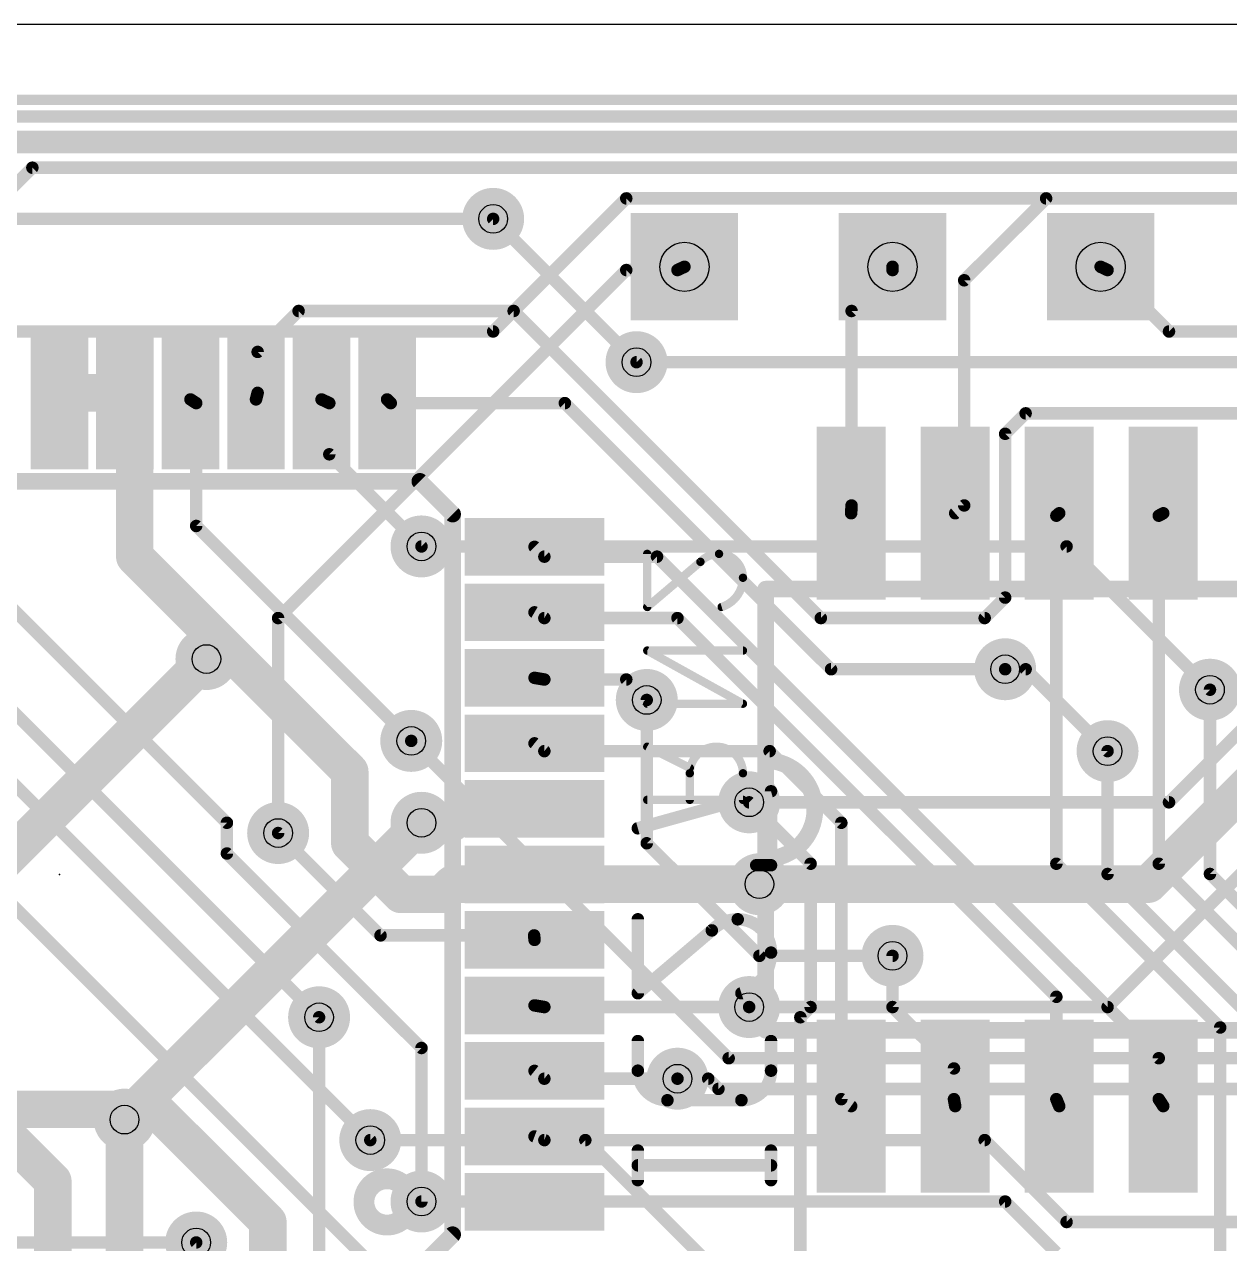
# Model space of a CAD drawing. Extents: x 0 to 200, y 0 to 49.
# Drawn here: x 100.4 to 115.11, y 33.11 to 48 of the extents above; entities that cross this region are included whole.
import ezdxf

# ---------------------------------------------------------------- set-up
doc = ezdxf.new("R2010")
doc.units = 0
for name, color, linetype in [('1', 12, 'CONTINUOUS'), ('16', 132, 'CONTINUOUS'), ('17', 110, 'CONTINUOUS'), ('18', 110, 'CONTINUOUS'), ('20', 31, 'CONTINUOUS'), ('21', 253, 'CONTINUOUS'), ('22', 253, 'CONTINUOUS'), ('24', 53, 'CONTINUOUS'), ('26', 253, 'CONTINUOUS'), ('29', 253, 'CONTINUOUS'), ('30', 253, 'CONTINUOUS'), ('32', 253, 'CONTINUOUS'), ('44', 253, 'CONTINUOUS'), ('52', 253, 'CONTINUOUS')]:
    doc.layers.add(name, color=color, linetype=linetype)

# ---------------------------------------------------------------- blocks, each defined once
blk = doc.blocks.new('RECT')
blk.add_solid([(-0.5, -0.5), (0.5, -0.5), (-0.5, 0.5), (0.5, 0.5)])
blk = doc.blocks.new('SQUAREP')
blk.add_solid([(-0.5, -0.5), (0.5, -0.5), (-0.5, 0.5), (0.5, 0.5)])
blk = doc.blocks.new('ROUNDV')
at = {"const_width": 0.5}
blk.add_lwpolyline([(0, -0.25, 1), (0, 0.25, 1), (0, -0.25)], format="xyb", dxfattribs=at)

msp = doc.modelspace()

# ---------------------------------------------------------------- linework, layer by layer
at = {"layer": '1'}
for points, const_width in [([(88.125, 46.875), (149.625, 46.875)], 0.1524), ([(88.625, 46.5), (121.75, 46.5)], 0.1524), ([(107.75, 45.875), (106.125, 44.25)], 0.1524), ([(121.875, 45.875), (107.75, 45.875)], 0.1524), ([(100, 45.625), (106.125, 45.625)], 0.1524), ([(108.375, 45), (108.46, 45.04)], 0.1524), ([(107.75, 45), (103.5, 40.75)], 0.1524), ([(108.375, 45), (107.75, 45)], 0.1524), ([(106.125, 44.25), (99.75, 44.25)], 0.1524), ([(107.875, 43.875), (115.5, 43.875)], 0.1524), ([(113.125, 41.625), (105.25, 41.625)], 0.1524), ([(114.875, 39.875), (113.125, 41.625)], 0.1524), ([(103.5, 40.75), (103.5, 38.125)], 0.1524), ([(98.625, 36.25), (102.625, 40.25)], 0.4572), ([(112.625, 40.125), (112.375, 40.125)], 0.1524), ([(113.625, 39.125), (112.625, 40.125)], 0.1524), ([(117.5, 39.875), (113.625, 36)], 0.1524), ([(108, 38), (108, 39.75)], 0.1524), ([(114.375, 38.5), (115.625, 39.75)], 0.1524), ([(114.125, 37.5), (116.125, 39.5)], 0.4572), ([(109, 35.375), (105.125, 39.25)], 0.1524), ([(109.25, 38.5), (114.375, 38.5)], 0.1524), ([(105.25, 38.25), (101.625, 34.625)], 0.4572), ([(109.375, 36.625), (108, 38)], 0.1524), ([(109.375, 37.5), (114.125, 37.5)], 0.4572), ([(111, 36.625), (109.375, 36.625)], 0.1524), ([(113.625, 36), (109.25, 36)], 0.1524), ([(104, 35.875), (104, 30.5)], 0.1524), ([(117.25, 35.375), (109, 35.375)], 0.1524), ([(108.75, 35.125), (108.375, 35.125)], 0.1524), ([(108.875, 35), (108.75, 35.125)], 0.1524), ([(117.75, 35), (108.875, 35)], 0.1524), ([(98.75, 34.75), (101.5, 34.75)], 0.4572), ([(101.5, 34.75), (101.625, 34.625)], 0.4572), ([(102, 34.75), (101.625, 34.625)], 0.4572), ([(102, 34.75), (103.375, 33.375)], 0.4572), ([(104.625, 34.375), (112.125, 34.375)], 0.1524), ([(112.125, 34.375), (113.125, 33.375)], 0.1524), ([(112.375, 33.625), (105.25, 33.625)], 0.1524), ([(113, 33), (112.375, 33.625)], 0.1524), ([(103.375, 33.375), (103.375, 32.875)], 0.4572), ([(113.125, 33.375), (138.625, 33.375)], 0.1524), ([(99.375, 33.125), (102.5, 33.125)], 0.1524)]:
    msp.add_lwpolyline(points, dxfattribs=dict(at, const_width=const_width))
for points, const_width in [([(107.75, 45.9131, 1), (107.75, 45.8369)], 0.0762), ([(107.7769, 45.8481, 1), (107.7231, 45.9019)], 0.0762), ([(106.125, 45.5869, 1), (106.125, 45.6631)], 0.0762), ([(108.4762, 45.0055, 1), (108.4438, 45.0745)], 0.0762), ([(107.75, 45.0381, 1), (107.75, 44.9619)], 0.0762), ([(107.7769, 44.9731, 1), (107.7231, 45.0269)], 0.0762), ([(108.3588, 45.0345, 1), (108.3912, 44.9655)], 0.0762), ([(108.375, 44.9619, 1), (108.375, 45.0381)], 0.0762), ([(106.0981, 44.2769, 1), (106.1519, 44.2231)], 0.0762), ([(106.125, 44.2119, 1), (106.125, 44.2881)], 0.0762), ([(107.875, 43.9131, 1), (107.875, 43.8369)], 0.0762), ([(105.25, 41.6631, 1), (105.25, 41.5869)], 0.0762), ([(113.1519, 41.6519, 1), (113.0981, 41.5981)], 0.0762), ([(113.125, 41.5869, 1), (113.125, 41.6631)], 0.0762), ([(103.5381, 40.75, 1), (103.4619, 40.75)], 0.0762), ([(103.4731, 40.7769, 1), (103.5269, 40.7231)], 0.0762), ([(102.7058, 40.1692, 1), (102.5442, 40.3308)], 0.2286), ([(112.375, 40.1631, 1), (112.375, 40.0869)], 0.0762), ([(112.6519, 40.1519, 1), (112.5981, 40.0981)], 0.0762), ([(112.625, 40.0869, 1), (112.625, 40.1631)], 0.0762), ([(114.8481, 39.8481, 1), (114.9019, 39.9019)], 0.0762), ([(108.0381, 39.75, 1), (107.9619, 39.75)], 0.0762), ([(105.1519, 39.2769, 1), (105.0981, 39.2231)], 0.0762), ([(113.5981, 39.0981, 1), (113.6519, 39.1519)], 0.0762), ([(109.25, 38.5381, 1), (109.25, 38.4619)], 0.0762), ([(114.3481, 38.5269, 1), (114.4019, 38.4731)], 0.0762), ([(114.375, 38.4619, 1), (114.375, 38.5381)], 0.0762), ([(105.3308, 38.1692, 1), (105.1692, 38.3308)], 0.2286), ([(103.4619, 38.125, 1), (103.5381, 38.125)], 0.0762), ([(107.9619, 38, 1), (108.0381, 38)], 0.0762), ([(108.0269, 38.0269, 1), (107.9731, 37.9731)], 0.0762), ([(109.375, 37.6143, 1), (109.375, 37.3857)], 0.2286), ([(114.0442, 37.5808, 1), (114.2058, 37.4192)], 0.2286), ([(114.125, 37.3857, 1), (114.125, 37.6143)], 0.2286), ([(109.375, 36.6631, 1), (109.375, 36.5869)], 0.0762), ([(109.3481, 36.5981, 1), (109.4019, 36.6519)], 0.0762), ([(111, 36.5869, 1), (111, 36.6631)], 0.0762), ([(109.25, 36.0381, 1), (109.25, 35.9619)], 0.0762), ([(113.5981, 36.0269, 1), (113.6519, 35.9731)], 0.0762), ([(113.625, 35.9619, 1), (113.625, 36.0381)], 0.0762), ([(104.0381, 35.875, 1), (103.9619, 35.875)], 0.0762), ([(109, 35.4131, 1), (109, 35.3369)], 0.0762), ([(108.9731, 35.3481, 1), (109.0269, 35.4019)], 0.0762), ([(108.375, 35.1631, 1), (108.375, 35.0869)], 0.0762), ([(108.7769, 35.1519, 1), (108.7231, 35.0981)], 0.0762), ([(108.75, 35.0869, 1), (108.75, 35.1631)], 0.0762), ([(108.875, 35.0381, 1), (108.875, 34.9619)], 0.0762), ([(108.8481, 34.9731, 1), (108.9019, 35.0269)], 0.0762), ([(101.5808, 34.8308, 1), (101.4192, 34.6692)], 0.2286), ([(101.5, 34.6357, 1), (101.5, 34.8643)], 0.2286), ([(101.5889, 34.7334, 1), (101.6611, 34.5166)], 0.2286), ([(102.0808, 34.8308, 1), (101.9192, 34.6692)], 0.2286), ([(102.0361, 34.6416, 1), (101.9639, 34.8584)], 0.2286), ([(101.5442, 34.7058, 1), (101.7058, 34.5442)], 0.2286), ([(101.5442, 34.5442, 1), (101.7058, 34.7058)], 0.2286), ([(104.625, 34.4131, 1), (104.625, 34.3369)], 0.0762), ([(112.1519, 34.4019, 1), (112.0981, 34.3481)], 0.0762), ([(112.125, 34.3369, 1), (112.125, 34.4131)], 0.0762), ([(105.25, 33.6631, 1), (105.25, 33.5869)], 0.0762), ([(112.4019, 33.6519, 1), (112.3481, 33.5981)], 0.0762), ([(112.375, 33.5869, 1), (112.375, 33.6631)], 0.0762), ([(103.4893, 33.375, 1), (103.2607, 33.375)], 0.2286), ([(103.2942, 33.2942, 1), (103.4558, 33.4558)], 0.2286), ([(113.125, 33.4131, 1), (113.125, 33.3369)], 0.0762), ([(113.0981, 33.3481, 1), (113.1519, 33.4019)], 0.0762), ([(102.5, 33.0869, 1), (102.5, 33.1631)], 0.0762)]:
    msp.add_lwpolyline(points, format="xyb", dxfattribs=dict(at, const_width=const_width))
at = {"layer": '16'}
for points, const_width in [([(66.25, 46.625), (127.625, 46.625)], 0.1524), ([(100.5, 46.25), (99.25, 45)], 0.1524), ([(121.5, 46.25), (100.5, 46.25)], 0.1524), ([(112.875, 45.875), (111.875, 44.875)], 0.1524), ([(120.375, 45.875), (112.875, 45.875)], 0.1524), ([(106.125, 45.625), (107.875, 43.875)], 0.1524), ([(111, 45), (111, 45.04)], 0.1524), ([(113.625, 45), (113.54, 45.04)], 0.1524), ([(111, 45), (110.5, 44.5)], 0.1524), ([(113.625, 45), (114.375, 44.25)], 0.1524), ([(111.875, 44.875), (111.875, 42.125)], 0.1524), ([(103.75, 44.5), (103.25, 44)], 0.1524), ([(106.375, 44.5), (103.75, 44.5)], 0.1524), ([(110.125, 40.75), (106.375, 44.5)], 0.1524), ([(110.5, 44.5), (110.5, 42.125)], 0.1524), ([(114.375, 44.25), (115.5, 44.25)], 0.1524), ([(103.25, 44), (103.25, 43.5)], 0.1524), ([(100.875, 43.5), (100.83, 43.42)], 0.4572), ([(101.625, 43.5), (100.875, 43.5)], 0.4572), ([(101.625, 43.5), (101.63, 43.42)], 0.4572), ([(101.75, 43.25), (101.63, 43.42)], 0.4572), ([(101.75, 43.25), (101.75, 41.5)], 0.4572), ([(102.5, 43.375), (102.43, 43.42)], 0.1524), ([(103.25, 43.5), (103.23, 43.42)], 0.1524), ([(104.125, 43.375), (104.03, 43.42)], 0.1524), ([(104.875, 43.375), (104.83, 43.42)], 0.1524), ([(102.5, 41.875), (102.5, 43.375)], 0.1524), ([(104.125, 42.75), (104.125, 43.375)], 0.1524), ([(107, 43.375), (104.875, 43.375)], 0.1524), ([(110.25, 40.125), (107, 43.375)], 0.1524), ([(112.625, 43.25), (112.375, 43)], 0.1524), ([(116, 43.25), (112.625, 43.25)], 0.1524), ([(112.375, 43), (112.375, 41)], 0.1524), ([(105.25, 41.625), (104.125, 42.75)], 0.1524), ([(102.875, 38.25), (98.5, 42.625)], 0.1524), ([(110.5, 42.125), (110.495, 42.03)], 0.1524), ([(111.875, 42.125), (111.765, 42.03)], 0.1524), ([(113, 42), (113.035, 42.03)], 0.1524), ([(113, 37.75), (113, 42)], 0.1524), ([(114.25, 42), (114.305, 42.03)], 0.1524), ([(114.25, 37.75), (114.25, 42)], 0.1524), ([(105.125, 39.25), (102.5, 41.875)], 0.1524), ([(101.75, 41.5), (102.875, 40.375)], 0.4572), ([(106.75, 41.5), (106.63, 41.62)], 0.1524), ([(108.125, 41.5), (106.75, 41.5)], 0.1524), ([(114.25, 35.375), (108.125, 41.5)], 0.1524), ([(98.875, 41), (104, 35.875)], 0.1524), ([(112.375, 41), (112.125, 40.75)], 0.1524), ([(104.625, 32.875), (96.75, 40.75)], 0.1524), ([(98.25, 40.75), (104.625, 34.375)], 0.1524), ([(106.75, 40.75), (106.63, 40.82)], 0.1524), ([(108.375, 40.75), (106.75, 40.75)], 0.1524), ([(113, 36.125), (108.375, 40.75)], 0.1524), ([(112.125, 40.75), (110.125, 40.75)], 0.1524), ([(102.75, 40.25), (102.875, 40.375)], 0.4572), ([(102.875, 40.375), (104.375, 38.875)], 0.4572), ([(102.625, 40.25), (102.75, 40.25)], 0.4572), ([(112.375, 40.125), (110.25, 40.125)], 0.1524), ([(106.75, 40), (106.63, 40.02)], 0.1524), ([(107.75, 40), (106.75, 40)], 0.1524), ([(108, 39.75), (107.75, 40)], 0.1524), ([(114.875, 37.625), (114.875, 39.875)], 0.1524), ([(106.75, 39.125), (106.63, 39.22)], 0.1524), ([(109.5, 39.125), (106.75, 39.125)], 0.1524), ([(110.375, 38.25), (109.5, 39.125)], 0.1524), ([(113.625, 37.625), (113.625, 39.125)], 0.1524), ([(104.375, 38.875), (104.375, 38)], 0.4572), ([(105.75, 38.375), (105.625, 38.25)], 0.4572), ([(106.625, 38.375), (105.75, 38.375)], 0.4572), ([(106.625, 38.375), (106.63, 38.42)], 0.4572), ([(110, 37.75), (109.25, 38.5)], 0.1524), ([(105.625, 38.25), (105.25, 38.25)], 0.4572), ([(102.875, 37.875), (102.875, 38.25)], 0.1524), ([(110.375, 34.875), (110.375, 38.25)], 0.1524), ([(103.5, 38.125), (104.75, 36.875)], 0.1524), ([(104.375, 38), (105, 37.375)], 0.4572), ([(105.25, 35.5), (102.875, 37.875)], 0.1524), ([(106.625, 37.5), (106.63, 37.62)], 0.4572), ([(106.75, 37.5), (106.63, 37.62)], 0.4572), ([(110, 36), (110, 37.75)], 0.1524), ([(115, 35.75), (113, 37.75)], 0.1524), ([(116.25, 35.75), (114.25, 37.75)], 0.1524), ([(105.5, 37.375), (105.625, 37.5)], 0.4572), ([(105.625, 37.5), (106.625, 37.5)], 0.4572), ([(106.75, 37.5), (109.375, 37.5)], 0.4572), ([(115.5, 35.75), (113.625, 37.625)], 0.1524), ([(116.75, 35.75), (114.875, 37.625)], 0.1524), ([(105, 37.375), (105.5, 37.375)], 0.4572), ([(104.75, 36.875), (106.625, 36.875)], 0.1524), ([(106.625, 36.875), (106.63, 36.82)], 0.1524), ([(111, 36), (111, 36.625)], 0.1524), ([(100.75, 33.875), (98.5, 36.125)], 0.4572), ([(113, 34.875), (113, 36.125)], 0.1524), ([(106.75, 36), (106.63, 36.02)], 0.1524), ([(109.25, 36), (106.75, 36)], 0.1524), ([(109.875, 35.875), (110, 36)], 0.1524), ([(111.75, 35.25), (111, 36)], 0.1524), ([(109.875, 32.625), (109.875, 35.875)], 0.1524), ([(115, 30.875), (115, 35.75)], 0.1524), ([(105.25, 33.625), (105.25, 35.5)], 0.1524), ([(114.25, 34.875), (114.25, 35.375)], 0.1524), ([(106.75, 35.125), (106.63, 35.22)], 0.1524), ([(111.75, 34.875), (111.75, 35.25)], 0.1524), ([(108.375, 35.125), (106.75, 35.125)], 0.1524), ([(101.625, 34.625), (101.625, 31.875)], 0.4572), ([(110.375, 34.875), (110.495, 34.79)], 0.1524), ([(111.75, 34.875), (111.765, 34.79)], 0.1524), ([(113, 34.875), (113.035, 34.79)], 0.1524), ([(114.25, 34.875), (114.305, 34.79)], 0.1524), ([(106.75, 34.375), (106.63, 34.42)], 0.1524), ([(107.25, 34.375), (106.75, 34.375)], 0.1524), ([(109.75, 31.875), (107.25, 34.375)], 0.1524), ([(100.75, 31.875), (100.75, 33.875)], 0.4572), ([(102.5, 33.125), (103.125, 32.5)], 0.1524)]:
    msp.add_lwpolyline(points, dxfattribs=dict(at, const_width=const_width))
for points, const_width in [([(100.5, 46.2881, 1), (100.5, 46.2119)], 0.0762), ([(100.5269, 46.2231, 1), (100.4731, 46.2769)], 0.0762), ([(112.875, 45.9131, 1), (112.875, 45.8369)], 0.0762), ([(112.9019, 45.8481, 1), (112.8481, 45.9019)], 0.0762), ([(106.1519, 45.6519, 1), (106.0981, 45.5981)], 0.0762), ([(111.0381, 45.04, 1), (110.9619, 45.04)], 0.0762), ([(113.5562, 45.0745, 1), (113.5238, 45.0055)], 0.0762), ([(110.9619, 45, 1), (111.0381, 45)], 0.0762), ([(111.0269, 44.9731, 1), (110.9731, 45.0269)], 0.0762), ([(113.6519, 45.0269, 1), (113.5981, 44.9731)], 0.0762), ([(113.6088, 44.9655, 1), (113.6412, 45.0345)], 0.0762), ([(111.9131, 44.875, 1), (111.8369, 44.875)], 0.0762), ([(111.8481, 44.9019, 1), (111.9019, 44.8481)], 0.0762), ([(103.75, 44.5381, 1), (103.75, 44.4619)], 0.0762), ([(103.7769, 44.4731, 1), (103.7231, 44.5269)], 0.0762), ([(106.4019, 44.5269, 1), (106.3481, 44.4731)], 0.0762), ([(106.375, 44.4619, 1), (106.375, 44.5381)], 0.0762), ([(110.5381, 44.5, 1), (110.4619, 44.5)], 0.0762), ([(110.4731, 44.5269, 1), (110.5269, 44.4731)], 0.0762), ([(114.375, 44.2881, 1), (114.375, 44.2119)], 0.0762), ([(114.3481, 44.2231, 1), (114.4019, 44.2769)], 0.0762), ([(103.2881, 44, 1), (103.2119, 44)], 0.0762), ([(103.2231, 44.0269, 1), (103.2769, 43.9731)], 0.0762), ([(107.8481, 43.8481, 1), (107.9019, 43.9019)], 0.0762), ([(100.875, 43.6143, 1), (100.875, 43.3857)], 0.2286), ([(100.9746, 43.444, 1), (100.7754, 43.556)], 0.2286), ([(101.7391, 43.5071, 1), (101.5109, 43.4929)], 0.2286), ([(101.7234, 43.4859, 1), (101.5366, 43.3541)], 0.2286), ([(101.625, 43.3857, 1), (101.625, 43.6143)], 0.2286), ([(100.7304, 43.476, 1), (100.9296, 43.364)], 0.2286), ([(101.5159, 43.4129, 1), (101.7441, 43.4271)], 0.2286), ([(101.8643, 43.25, 1), (101.6357, 43.25)], 0.2286), ([(102.4506, 43.452, 1), (102.4094, 43.388)], 0.0762), ([(103.2119, 43.5, 1), (103.2881, 43.5)], 0.0762), ([(103.287, 43.4908, 1), (103.213, 43.5092)], 0.0762), ([(104.0463, 43.4544, 1), (104.0137, 43.3856)], 0.0762), ([(104.8569, 43.4469, 1), (104.8031, 43.3931)], 0.0762), ([(101.6566, 43.1841, 1), (101.8434, 43.3159)], 0.2286), ([(102.5381, 43.375, 1), (102.4619, 43.375)], 0.0762), ([(102.4794, 43.343, 1), (102.5206, 43.407)], 0.0762), ([(103.193, 43.4292, 1), (103.267, 43.4108)], 0.0762), ([(104.1631, 43.375, 1), (104.0869, 43.375)], 0.0762), ([(104.1087, 43.3406, 1), (104.1413, 43.4094)], 0.0762), ([(104.875, 43.4131, 1), (104.875, 43.3369)], 0.0762), ([(104.8481, 43.3481, 1), (104.9019, 43.4019)], 0.0762), ([(107.0269, 43.4019, 1), (106.9731, 43.3481)], 0.0762), ([(107, 43.3369, 1), (107, 43.4131)], 0.0762), ([(112.625, 43.2881, 1), (112.625, 43.2119)], 0.0762), ([(112.6519, 43.2231, 1), (112.5981, 43.2769)], 0.0762), ([(112.4131, 43, 1), (112.3369, 43)], 0.0762), ([(112.3481, 43.0269, 1), (112.4019, 42.9731)], 0.0762), ([(104.0869, 42.75, 1), (104.1631, 42.75)], 0.0762), ([(104.1519, 42.7769, 1), (104.0981, 42.7231)], 0.0762), ([(110.4619, 42.125, 1), (110.5381, 42.125)], 0.0762), ([(110.538, 42.123, 1), (110.462, 42.127)], 0.0762), ([(111.8369, 42.125, 1), (111.9131, 42.125)], 0.0762), ([(111.8999, 42.0962, 1), (111.8501, 42.1538)], 0.0762), ([(110.457, 42.032, 1), (110.533, 42.028)], 0.0762), ([(111.7401, 42.0588, 1), (111.7899, 42.0012)], 0.0762), ([(113.0381, 42, 1), (112.9619, 42)], 0.0762), ([(112.9752, 42.0289, 1), (113.0248, 41.9711)], 0.0762), ([(113.0598, 42.0011, 1), (113.0102, 42.0589)], 0.0762), ([(114.2881, 42, 1), (114.2119, 42)], 0.0762), ([(114.2318, 42.0334, 1), (114.2682, 41.9666)], 0.0762), ([(114.3232, 41.9966, 1), (114.2868, 42.0634)], 0.0762), ([(102.4619, 41.875, 1), (102.5381, 41.875)], 0.0762), ([(102.5269, 41.9019, 1), (102.4731, 41.8481)], 0.0762), ([(101.8308, 41.5808, 1), (101.6692, 41.4192)], 0.2286), ([(105.2231, 41.5981, 1), (105.2769, 41.6519)], 0.0762), ([(106.6569, 41.6469, 1), (106.6031, 41.5931)], 0.0762), ([(101.6357, 41.5, 1), (101.8643, 41.5)], 0.2286), ([(106.75, 41.5381, 1), (106.75, 41.4619)], 0.0762), ([(106.7231, 41.4731, 1), (106.7769, 41.5269)], 0.0762), ([(108.1519, 41.5269, 1), (108.0981, 41.4731)], 0.0762), ([(108.125, 41.4619, 1), (108.125, 41.5381)], 0.0762), ([(112.3369, 41, 1), (112.4131, 41)], 0.0762), ([(112.4019, 40.9731, 1), (112.3481, 41.0269)], 0.0762), ([(106.6492, 40.8529, 1), (106.6108, 40.7871)], 0.0762), ([(106.75, 40.7881, 1), (106.75, 40.7119)], 0.0762), ([(106.7308, 40.7171, 1), (106.7692, 40.7829)], 0.0762), ([(108.4019, 40.7769, 1), (108.3481, 40.7231)], 0.0762), ([(108.375, 40.7119, 1), (108.375, 40.7881)], 0.0762), ([(110.125, 40.7881, 1), (110.125, 40.7119)], 0.0762), ([(110.0981, 40.7231, 1), (110.1519, 40.7769)], 0.0762), ([(112.0981, 40.7769, 1), (112.1519, 40.7231)], 0.0762), ([(112.125, 40.7119, 1), (112.125, 40.7881)], 0.0762), ([(102.9558, 40.4558, 1), (102.7942, 40.2942)], 0.2286), ([(102.9558, 40.2942, 1), (102.7942, 40.4558)], 0.2286), ([(102.7942, 40.2942, 1), (102.9558, 40.4558)], 0.2286), ([(102.625, 40.3643, 1), (102.625, 40.1357)], 0.2286), ([(102.6692, 40.3308, 1), (102.8308, 40.1692)], 0.2286), ([(102.75, 40.1357, 1), (102.75, 40.3643)], 0.2286), ([(110.25, 40.1631, 1), (110.25, 40.0869)], 0.0762), ([(112.375, 40.0869, 1), (112.375, 40.1631)], 0.0762), ([(106.6363, 40.0576, 1), (106.6237, 39.9824)], 0.0762), ([(106.75, 40.0381, 1), (106.75, 39.9619)], 0.0762), ([(106.7437, 39.9624, 1), (106.7563, 40.0376)], 0.0762), ([(107.7769, 40.0269, 1), (107.7231, 39.9731)], 0.0762), ([(107.75, 39.9619, 1), (107.75, 40.0381)], 0.0762), ([(110.2231, 40.0981, 1), (110.2769, 40.1519)], 0.0762), ([(114.9131, 39.875, 1), (114.8369, 39.875)], 0.0762), ([(107.9731, 39.7231, 1), (108.0269, 39.7769)], 0.0762), ([(105.0981, 39.2231, 1), (105.1519, 39.2769)], 0.0762), ([(106.6536, 39.2499, 1), (106.6064, 39.1901)], 0.0762), ([(106.75, 39.1631, 1), (106.75, 39.0869)], 0.0762), ([(106.7264, 39.0951, 1), (106.7736, 39.1549)], 0.0762), ([(109.5269, 39.1519, 1), (109.4731, 39.0981)], 0.0762), ([(109.5, 39.0869, 1), (109.5, 39.1631)], 0.0762), ([(113.6631, 39.125, 1), (113.5869, 39.125)], 0.0762), ([(104.4893, 38.875, 1), (104.2607, 38.875)], 0.2286), ([(104.2942, 38.7942, 1), (104.4558, 38.9558)], 0.2286), ([(105.75, 38.4893, 1), (105.75, 38.2607)], 0.2286), ([(105.8308, 38.2942, 1), (105.6692, 38.4558)], 0.2286), ([(106.7436, 38.4074, 1), (106.5164, 38.4326)], 0.2286), ([(106.625, 38.2607, 1), (106.625, 38.4893)], 0.2286), ([(109.2769, 38.5269, 1), (109.2231, 38.4731)], 0.0762), ([(105.25, 38.3643, 1), (105.25, 38.1357)], 0.2286), ([(105.5442, 38.3308, 1), (105.7058, 38.1692)], 0.2286), ([(105.625, 38.1357, 1), (105.625, 38.3643)], 0.2286), ([(106.5114, 38.3876, 1), (106.7386, 38.3624)], 0.2286), ([(102.9131, 38.25, 1), (102.8369, 38.25)], 0.0762), ([(102.8481, 38.2231, 1), (102.9019, 38.2769)], 0.0762), ([(110.4131, 38.25, 1), (110.3369, 38.25)], 0.0762), ([(110.3481, 38.2231, 1), (110.4019, 38.2769)], 0.0762), ([(103.5269, 38.1519, 1), (103.4731, 38.0981)], 0.0762), ([(104.4558, 38.0808, 1), (104.2942, 37.9192)], 0.2286), ([(104.2607, 38, 1), (104.4893, 38)], 0.2286), ([(102.8369, 37.875, 1), (102.9131, 37.875)], 0.0762), ([(102.9019, 37.9019, 1), (102.8481, 37.8481)], 0.0762), ([(106.7108, 37.7008, 1), (106.5492, 37.5392)], 0.2286), ([(106.7442, 37.6152, 1), (106.5158, 37.6248)], 0.2286), ([(110.0381, 37.75, 1), (109.9619, 37.75)], 0.0762), ([(113.0269, 37.7769, 1), (112.9731, 37.7231)], 0.0762), ([(114.2769, 37.7769, 1), (114.2231, 37.7231)], 0.0762), ([(105.625, 37.6143, 1), (105.625, 37.3857)], 0.2286), ([(105.7058, 37.4192, 1), (105.5442, 37.5808)], 0.2286), ([(106.625, 37.3857, 1), (106.625, 37.6143)], 0.2286), ([(106.75, 37.6143, 1), (106.75, 37.3857)], 0.2286), ([(106.6692, 37.4192, 1), (106.8308, 37.5808)], 0.2286), ([(109.375, 37.3857, 1), (109.375, 37.6143)], 0.2286), ([(109.9731, 37.7231, 1), (110.0269, 37.7769)], 0.0762), ([(112.9619, 37.75, 1), (113.0381, 37.75)], 0.0762), ([(113.6519, 37.6519, 1), (113.5981, 37.5981)], 0.0762), ([(114.2119, 37.75, 1), (114.2881, 37.75)], 0.0762), ([(114.9019, 37.6519, 1), (114.8481, 37.5981)], 0.0762), ([(105, 37.4893, 1), (105, 37.2607)], 0.2286), ([(104.9192, 37.2942, 1), (105.0808, 37.4558)], 0.2286), ([(105.4192, 37.4558, 1), (105.5808, 37.2942)], 0.2286), ([(105.5, 37.2607, 1), (105.5, 37.4893)], 0.2286), ([(106.5108, 37.5048, 1), (106.7392, 37.4952)], 0.2286), ([(113.5869, 37.625, 1), (113.6631, 37.625)], 0.0762), ([(114.8369, 37.625, 1), (114.9131, 37.625)], 0.0762), ([(104.75, 36.9131, 1), (104.75, 36.8369)], 0.0762), ([(104.7231, 36.8481, 1), (104.7769, 36.9019)], 0.0762), ([(106.6629, 36.8784, 1), (106.5871, 36.8716)], 0.0762), ([(106.625, 36.8369, 1), (106.625, 36.9131)], 0.0762), ([(106.5921, 36.8166, 1), (106.6679, 36.8234)], 0.0762), ([(111.0381, 36.625, 1), (110.9619, 36.625)], 0.0762), ([(113.0381, 36.125, 1), (112.9619, 36.125)], 0.0762), ([(112.9731, 36.0981, 1), (113.0269, 36.1519)], 0.0762), ([(106.6363, 36.0576, 1), (106.6237, 35.9824)], 0.0762), ([(106.75, 36.0381, 1), (106.75, 35.9619)], 0.0762), ([(106.7437, 35.9624, 1), (106.7563, 36.0376)], 0.0762), ([(109.25, 35.9619, 1), (109.25, 36.0381)], 0.0762), ([(109.9619, 36, 1), (110.0381, 36)], 0.0762), ([(110.0269, 35.9731, 1), (109.9731, 36.0269)], 0.0762), ([(110.9619, 36, 1), (111.0381, 36)], 0.0762), ([(111.0269, 36.0269, 1), (110.9731, 35.9731)], 0.0762), ([(103.9731, 35.8481, 1), (104.0269, 35.9019)], 0.0762), ([(109.9131, 35.875, 1), (109.8369, 35.875)], 0.0762), ([(109.8481, 35.9019, 1), (109.9019, 35.8481)], 0.0762), ([(115.0381, 35.75, 1), (114.9619, 35.75)], 0.0762), ([(114.9731, 35.7231, 1), (115.0269, 35.7769)], 0.0762), ([(105.2881, 35.5, 1), (105.2119, 35.5)], 0.0762), ([(105.2231, 35.4731, 1), (105.2769, 35.5269)], 0.0762), ([(114.2881, 35.375, 1), (114.2119, 35.375)], 0.0762), ([(114.2231, 35.3481, 1), (114.2769, 35.4019)], 0.0762), ([(106.6536, 35.2499, 1), (106.6064, 35.1901)], 0.0762), ([(111.7881, 35.25, 1), (111.7119, 35.25)], 0.0762), ([(111.7231, 35.2231, 1), (111.7769, 35.2769)], 0.0762), ([(106.75, 35.1631, 1), (106.75, 35.0869)], 0.0762), ([(106.7264, 35.0951, 1), (106.7736, 35.1549)], 0.0762), ([(108.375, 35.0869, 1), (108.375, 35.1631)], 0.0762), ([(101.7393, 34.625, 1), (101.5107, 34.625)], 0.2286), ([(110.397, 34.9061, 1), (110.353, 34.8439)], 0.0762), ([(110.3369, 34.875, 1), (110.4131, 34.875)], 0.0762), ([(110.473, 34.7589, 1), (110.517, 34.8211)], 0.0762), ([(111.7875, 34.8816, 1), (111.7125, 34.8684)], 0.0762), ([(111.7119, 34.875, 1), (111.7881, 34.875)], 0.0762), ([(113.0352, 34.8895, 1), (112.9648, 34.8605)], 0.0762), ([(112.9619, 34.875, 1), (113.0381, 34.875)], 0.0762), ([(112.9998, 34.7755, 1), (113.0702, 34.8045)], 0.0762), ([(114.282, 34.8957, 1), (114.218, 34.8543)], 0.0762), ([(114.2119, 34.875, 1), (114.2881, 34.875)], 0.0762), ([(114.273, 34.7693, 1), (114.337, 34.8107)], 0.0762), ([(111.7275, 34.7834, 1), (111.8025, 34.7966)], 0.0762), ([(104.5981, 34.3481, 1), (104.6519, 34.4019)], 0.0762), ([(106.6434, 34.4557, 1), (106.6166, 34.3843)], 0.0762), ([(106.75, 34.4131, 1), (106.75, 34.3369)], 0.0762), ([(106.7366, 34.3393, 1), (106.7634, 34.4107)], 0.0762), ([(107.2769, 34.4019, 1), (107.2231, 34.3481)], 0.0762), ([(107.25, 34.3369, 1), (107.25, 34.4131)], 0.0762), ([(100.8643, 33.875, 1), (100.6357, 33.875)], 0.2286), ([(100.6692, 33.7942, 1), (100.8308, 33.9558)], 0.2286), ([(105.2119, 33.625, 1), (105.2881, 33.625)], 0.0762), ([(102.5269, 33.1519, 1), (102.4731, 33.0981)], 0.0762)]:
    msp.add_lwpolyline(points, format="xyb", dxfattribs=dict(at, const_width=const_width))
at = {"layer": '20'}
msp.add_line((200, 48), (0, 48), dxfattribs=at)
at = {"layer": '21', "const_width": 0.127}
msp.add_lwpolyline([(90.98, 47.08), (141.18, 47.08)], dxfattribs=at)
at = {"layer": '22', "const_width": 0.2032}
for points in [[(105.23, 42.42), (96.43, 42.42)], [(105.63, 42.02), (105.23, 42.42)], [(105.63, 33.22), (105.63, 42.02)], [(109.4516, 35.7166), (109.4516, 41.1034)], [(109.4516, 41.1034), (122.9684, 41.1034)], [(122.9684, 35.7166), (109.4516, 35.7166)], [(105.23, 32.82), (105.63, 33.22)]]:
    msp.add_lwpolyline(points, dxfattribs=at)
at = {"layer": '22'}
for points, const_width in [([(105.2659, 42.4559, 1), (105.1941, 42.3841)], 0.1016), ([(105.23, 42.3692, 1), (105.23, 42.4708)], 0.1016), ([(105.6808, 42.02, 1), (105.5792, 42.02)], 0.1016), ([(105.5941, 41.9841, 1), (105.6659, 42.0559)], 0.1016), ([(109.5024, 41.1034, 1), (109.4008, 41.1034)], 0.1016), ([(109.4516, 41.1542, 1), (109.4516, 41.0526)], 0.1016), ([(109.4516, 37.81, 1), (109.4516, 39.01)], 0.2032), ([(109.4516, 39.0608, 1), (109.4516, 38.9592)], 0.1016), ([(109.4516, 37.8608, 1), (109.4516, 37.7592)], 0.1016), ([(109.4516, 35.7674, 1), (109.4516, 35.6658)], 0.1016), ([(109.4008, 35.7166, 1), (109.5024, 35.7166)], 0.1016), ([(104.83, 33.3373, 1), (104.83, 33.9027, 1), (104.83, 33.3373)], 0.254), ([(105.5792, 33.22, 1), (105.6808, 33.22)], 0.1016), ([(105.6659, 33.1841, 1), (105.5941, 33.2559)], 0.1016)]:
    msp.add_lwpolyline(points, format="xyb", dxfattribs=dict(at, const_width=const_width))
at = {"layer": '24'}
msp.add_point((100.83, 37.62), dxfattribs=at)
at = {"layer": '26'}
for points, const_width in [([(108.0058, 40.8851), (108.0058, 41.5342)], 0.1016), ([(108.6549, 41.4368), (108.0058, 40.8851)], 0.1016), ([(109.1742, 39.704), (108.0058, 40.3531)], 0.1016), ([(108.0058, 40.3531), (109.1742, 40.3531)], 0.1016), ([(108.0058, 39.704), (109.1742, 39.704)], 0.1016), ([(108.0058, 39.1794), (108.5251, 38.9197)], 0.1016), ([(108.5251, 38.8548), (108.5251, 38.5303)], 0.1016), ([(109.1742, 38.5303), (109.1742, 38.8548)], 0.1016), ([(109.5168, 38.6346), (107.8912, 38.183)], 0.1524), ([(108.0058, 38.5303), (109.1742, 38.5303)], 0.1016), ([(109.5168, 37.7315), (109.5168, 38.6346)], 0.1524), ([(109.3362, 37.7315), (109.5168, 37.7315)], 0.1524), ([(107.8912, 36.1684), (107.8912, 37.0715)], 0.1524), ([(108.7943, 36.936), (107.8912, 36.1684)], 0.1524), ([(107.8912, 35.5843), (107.8912, 35.2231)], 0.1524), ([(109.5168, 35.2231), (109.5168, 35.5843)], 0.1524), ([(108.2524, 34.8618), (109.1556, 34.8618)], 0.1524), ([(107.8912, 33.8862), (107.8912, 34.2474)], 0.1524), ([(109.5168, 33.8862), (109.5168, 34.2474)], 0.1524), ([(109.5168, 34.0668), (107.8912, 34.0668)], 0.1524)]:
    msp.add_lwpolyline(points, dxfattribs=dict(at, const_width=const_width))
for points, const_width in [([(108.0312, 41.5342, 1), (107.9804, 41.5342)], 0.0508), ([(108.8821, 41.5342, 0.2053), (108.6549, 41.4368)], 0.1016), ([(109.1742, 41.2421, 0.4142), (108.8821, 41.5342)], 0.1016), ([(108.8821, 41.5596, 1), (108.8821, 41.5088)], 0.0508), ([(108.8821, 41.5088, 1), (108.8821, 41.5596)], 0.0508), ([(108.6365, 41.4544, 1), (108.6733, 41.4193)], 0.0508), ([(108.6714, 41.4175, 1), (108.6385, 41.4562)], 0.0508), ([(108.9146, 40.8851, 0.3252), (109.1742, 41.2421)], 0.1016), ([(109.1996, 41.2421, 1), (109.1488, 41.2421)], 0.0508), ([(109.1488, 41.2421, 1), (109.1996, 41.2421)], 0.0508), ([(107.9893, 40.9044, 1), (108.0223, 40.8657)], 0.0508), ([(107.9804, 40.8851, 1), (108.0312, 40.8851)], 0.0508), ([(108.9067, 40.9093, 1), (108.9224, 40.8609)], 0.0508), ([(108.0181, 40.3753, 1), (107.9935, 40.3309)], 0.0508), ([(108.0058, 40.3785, 1), (108.0058, 40.3277)], 0.0508), ([(109.1742, 40.3277, 1), (109.1742, 40.3785)], 0.0508), ([(108.0058, 39.7294, 1), (108.0058, 39.6786)], 0.0508), ([(109.1742, 39.6786, 1), (109.1742, 39.7294)], 0.0508), ([(109.1619, 39.6818, 1), (109.1865, 39.7262)], 0.0508), ([(108.0172, 39.2021, 1), (107.9944, 39.1567)], 0.0508), ([(109.1742, 38.8548, 1), (108.5251, 38.8548)], 0.1016), ([(108.5505, 38.8548, 1), (108.4997, 38.8548)], 0.0508), ([(108.4997, 38.8548, 1), (108.5505, 38.8548)], 0.0508), ([(108.5137, 38.897, 1), (108.5364, 38.9424)], 0.0508), ([(109.1996, 38.8548, 1), (109.1488, 38.8548)], 0.0508), ([(109.1488, 38.8548, 1), (109.1996, 38.8548)], 0.0508), ([(108.0058, 38.5557, 1), (108.0058, 38.5049)], 0.0508), ([(109.1742, 38.5049, 1), (109.1742, 38.5557)], 0.0508), ([(109.5549, 38.6346, 1), (109.4787, 38.6346)], 0.0762), ([(109.527, 38.5979, 1), (109.5066, 38.6713)], 0.0762), ([(108.4997, 38.5303, 1), (108.5505, 38.5303)], 0.0508), ([(109.1488, 38.5303, 1), (109.1996, 38.5303)], 0.0508), ([(107.881, 38.2197, 1), (107.9014, 38.1463)], 0.0762), ([(109.3362, 37.7696, 1), (109.3362, 37.6934)], 0.0762), ([(109.4787, 37.7315, 1), (109.5549, 37.7315)], 0.0762), ([(109.5168, 37.6934, 1), (109.5168, 37.7696)], 0.0762), ([(107.9293, 37.0715, 1), (107.8531, 37.0715)], 0.0762), ([(109.1104, 37.0715, 0.2053), (108.7943, 36.936)], 0.1524), ([(109.5168, 36.6651, 0.4142), (109.1104, 37.0715)], 0.1524), ([(109.1104, 37.1096, 1), (109.1104, 37.0334)], 0.0762), ([(109.1104, 37.0334, 1), (109.1104, 37.1096)], 0.0762), ([(108.7667, 36.9623, 1), (108.8219, 36.9097)], 0.0762), ([(108.819, 36.907, 1), (108.7696, 36.965)], 0.0762), ([(109.1556, 36.1684, 0.3252), (109.5168, 36.6651)], 0.1524), ([(109.5549, 36.6651, 1), (109.4787, 36.6651)], 0.0762), ([(109.4787, 36.6651, 1), (109.5549, 36.6651)], 0.0762), ([(107.8665, 36.1974, 1), (107.9159, 36.1393)], 0.0762), ([(107.8531, 36.1684, 1), (107.9293, 36.1684)], 0.0762), ([(109.1438, 36.2046, 1), (109.1673, 36.1321)], 0.0762), ([(107.9293, 35.5843, 1), (107.8531, 35.5843)], 0.0762), ([(109.5549, 35.5843, 1), (109.4787, 35.5843)], 0.0762), ([(107.8912, 35.2231, 0.4142), (108.2524, 34.8618)], 0.1524), ([(107.9293, 35.2231, 1), (107.8531, 35.2231)], 0.0762), ([(109.1556, 34.8618, 0.4142), (109.5168, 35.2231)], 0.1524), ([(109.5549, 35.2231, 1), (109.4787, 35.2231)], 0.0762), ([(107.8531, 35.2231, 1), (107.9293, 35.2231)], 0.0762), ([(109.4787, 35.2231, 1), (109.5549, 35.2231)], 0.0762), ([(108.2524, 34.8999, 1), (108.2524, 34.8237)], 0.0762), ([(108.2524, 34.8237, 1), (108.2524, 34.8999)], 0.0762), ([(109.1556, 34.8999, 1), (109.1556, 34.8237)], 0.0762), ([(109.1556, 34.8237, 1), (109.1556, 34.8999)], 0.0762), ([(107.9293, 34.2474, 1), (107.8531, 34.2474)], 0.0762), ([(109.5549, 34.2474, 1), (109.4787, 34.2474)], 0.0762), ([(107.8912, 34.1049, 1), (107.8912, 34.0287)], 0.0762), ([(109.5168, 34.0287, 1), (109.5168, 34.1049)], 0.0762), ([(107.8531, 33.8862, 1), (107.9293, 33.8862)], 0.0762), ([(109.4787, 33.8862, 1), (109.5549, 33.8862)], 0.0762)]:
    msp.add_lwpolyline(points, format="xyb", dxfattribs=dict(at, const_width=const_width))
at = {"layer": '44'}
for centre, radius in [((106.125, 45.625), 0.175), ((108.46, 45.04), 0.3), ((111, 45.04), 0.3), ((113.54, 45.04), 0.3), ((107.875, 43.875), 0.175), ((105.25, 41.625), 0.175), ((102.625, 40.25), 0.175), ((112.375, 40.125), 0.175), ((108, 39.75), 0.175), ((114.875, 39.875), 0.175), ((105.125, 39.25), 0.175), ((113.625, 39.125), 0.175), ((109.25, 38.5), 0.175), ((105.25, 38.25), 0.175), ((103.5, 38.125), 0.175), ((109.375, 37.5), 0.175), ((111, 36.625), 0.175), ((104, 35.875), 0.175), ((109.25, 36), 0.175), ((108.375, 35.125), 0.175), ((101.625, 34.625), 0.175), ((104.625, 34.375), 0.175), ((105.25, 33.625), 0.175), ((102.5, 33.125), 0.175)]:
    msp.add_circle(centre, radius, dxfattribs=at)

# ---------------------------------------------------------------- block references
at = {"layer": '16'}
for p, xscale, yscale, rotation in [((100.83, 43.42), 1.5, 0.5, 90), ((101.63, 43.42), 1.5, 0.5, 90), ((102.43, 43.42), 1.5, 0.5, 90), ((103.23, 43.42), 1.5, 0.5, 90), ((104.03, 43.42), 1.5, 0.5, 90), ((104.83, 43.42), 1.5, 0.5, 90), ((110.495, 42.03), 1.91, 0.64, 270), ((111.765, 42.03), 1.91, 0.64, 270), ((113.035, 42.03), 1.91, 0.64, 270), ((114.305, 42.03), 1.91, 0.64, 270), ((106.63, 41.62), 0.5, 1.5, 90), ((106.63, 40.82), 0.5, 1.5, 90), ((106.63, 40.02), 0.5, 1.5, 90), ((106.63, 39.22), 0.5, 1.5, 90), ((106.63, 38.42), 0.5, 1.5, 90), ((106.63, 37.62), 0.5, 1.5, 90), ((106.63, 36.82), 0.5, 1.5, 90), ((106.63, 36.02), 0.5, 1.5, 90), ((110.495, 34.79), 1.91, 0.64, 270), ((111.765, 34.79), 1.91, 0.64, 270), ((113.035, 34.79), 1.91, 0.64, 270), ((114.305, 34.79), 1.91, 0.64, 270), ((106.63, 35.22), 0.5, 1.5, 90), ((106.63, 34.42), 0.5, 1.5, 90), ((106.63, 33.62), 0.5, 1.5, 90)]:
    msp.add_blockref('RECT', p, dxfattribs=dict(at, xscale=xscale, yscale=yscale, rotation=rotation))
at = {"layer": '17', "xscale": 1.108, "yscale": 1.108}
for p in [(108.46, 45.04), (108.46, 45.04), (111, 45.04), (111, 45.04), (113.54, 45.04), (113.54, 45.04)]:
    msp.add_blockref('SQUAREP', p, dxfattribs=at)
at = {"layer": '18', "xscale": 0.7564, "yscale": 0.7564}
for p in [(106.125, 45.625), (106.125, 45.625), (107.875, 43.875), (107.875, 43.875), (105.25, 41.625), (105.25, 41.625), (102.625, 40.25), (102.625, 40.25), (112.375, 40.125), (112.375, 40.125), (114.875, 39.875), (114.875, 39.875), (108, 39.75), (108, 39.75), (105.125, 39.25), (105.125, 39.25), (113.625, 39.125), (113.625, 39.125), (109.25, 38.5), (109.25, 38.5), (105.25, 38.25), (105.25, 38.25), (103.5, 38.125), (103.5, 38.125), (109.375, 37.5), (109.375, 37.5), (111, 36.625), (111, 36.625), (109.25, 36), (109.25, 36), (104, 35.875), (104, 35.875), (108.375, 35.125), (108.375, 35.125), (101.625, 34.625), (101.625, 34.625), (104.625, 34.375), (104.625, 34.375), (105.25, 33.625), (105.25, 33.625), (102.5, 33.125), (102.5, 33.125)]:
    msp.add_blockref('ROUNDV', p, dxfattribs=at)
at = {"layer": '29', "xscale": 1.3112, "yscale": 1.3112}
for p in [(108.46, 45.04), (111, 45.04), (113.54, 45.04)]:
    msp.add_blockref('SQUAREP', p, dxfattribs=at)
at = {"layer": '30', "xscale": 1.3112, "yscale": 1.3112}
for p in [(108.46, 45.04), (111, 45.04), (113.54, 45.04)]:
    msp.add_blockref('SQUAREP', p, dxfattribs=at)
at = {"layer": '30'}
for p, xscale, yscale, rotation in [((100.83, 43.42), 1.7032, 0.7032, 90), ((101.63, 43.42), 1.7032, 0.7032, 90), ((102.43, 43.42), 1.7032, 0.7032, 90), ((103.23, 43.42), 1.7032, 0.7032, 90), ((104.03, 43.42), 1.7032, 0.7032, 90), ((104.83, 43.42), 1.7032, 0.7032, 90), ((110.495, 42.03), 2.1132, 0.8432, 270), ((111.765, 42.03), 2.1132, 0.8432, 270), ((113.035, 42.03), 2.1132, 0.8432, 270), ((114.305, 42.03), 2.1132, 0.8432, 270), ((106.63, 41.62), 0.7032, 1.7032, 90), ((106.63, 40.82), 0.7032, 1.7032, 90), ((106.63, 40.02), 0.7032, 1.7032, 90), ((106.63, 39.22), 0.7032, 1.7032, 90), ((106.63, 38.42), 0.7032, 1.7032, 90), ((106.63, 37.62), 0.7032, 1.7032, 90), ((106.63, 36.82), 0.7032, 1.7032, 90), ((106.63, 36.02), 0.7032, 1.7032, 90), ((110.495, 34.79), 2.1132, 0.8432, 270), ((111.765, 34.79), 2.1132, 0.8432, 270), ((113.035, 34.79), 2.1132, 0.8432, 270), ((114.305, 34.79), 2.1132, 0.8432, 270), ((106.63, 35.22), 0.7032, 1.7032, 90), ((106.63, 34.42), 0.7032, 1.7032, 90), ((106.63, 33.62), 0.7032, 1.7032, 90)]:
    msp.add_blockref('RECT', p, dxfattribs=dict(at, xscale=xscale, yscale=yscale, rotation=rotation))
at = {"layer": '32'}
for p, xscale, yscale, rotation in [((100.83, 43.42), 1.5, 0.5, 90), ((101.63, 43.42), 1.5, 0.5, 90), ((102.43, 43.42), 1.5, 0.5, 90), ((103.23, 43.42), 1.5, 0.5, 90), ((104.03, 43.42), 1.5, 0.5, 90), ((104.83, 43.42), 1.5, 0.5, 90), ((110.495, 42.03), 1.91, 0.64, 270), ((111.765, 42.03), 1.91, 0.64, 270), ((113.035, 42.03), 1.91, 0.64, 270), ((114.305, 42.03), 1.91, 0.64, 270), ((106.63, 41.62), 0.5, 1.5, 90), ((106.63, 40.82), 0.5, 1.5, 90), ((106.63, 40.02), 0.5, 1.5, 90), ((106.63, 39.22), 0.5, 1.5, 90), ((106.63, 38.42), 0.5, 1.5, 90), ((106.63, 37.62), 0.5, 1.5, 90), ((106.63, 36.82), 0.5, 1.5, 90), ((106.63, 36.02), 0.5, 1.5, 90), ((110.495, 34.79), 1.91, 0.64, 270), ((111.765, 34.79), 1.91, 0.64, 270), ((113.035, 34.79), 1.91, 0.64, 270), ((114.305, 34.79), 1.91, 0.64, 270), ((106.63, 35.22), 0.5, 1.5, 90), ((106.63, 34.42), 0.5, 1.5, 90), ((106.63, 33.62), 0.5, 1.5, 90)]:
    msp.add_blockref('RECT', p, dxfattribs=dict(at, xscale=xscale, yscale=yscale, rotation=rotation))
at = {"layer": '52'}
for p, xscale, yscale, rotation in [((100.83, 43.1451), 1.1501, 0.3998, 90), ((101.63, 43.1451), 1.1501, 0.4001, 90), ((102.4301, 43.1451), 1.1501, 0.4001, 90), ((103.2299, 43.1451), 1.1501, 0.4, 90), ((104.03, 43.1451), 1.1501, 0.4, 90), ((104.83, 43.1451), 1.1501, 0.3998, 90), ((110.495, 41.7125), 1.015, 0.457, 270), ((111.765, 41.7125), 1.015, 0.457, 270), ((113.035, 41.7125), 1.015, 0.457, 270), ((114.305, 41.7125), 1.015, 0.457, 270), ((106.3551, 41.62), 0.3998, 1.1501, 90), ((106.3551, 40.82), 0.4, 1.1501, 90), ((106.3551, 40.0199), 0.4, 1.1501, 90), ((106.3551, 39.2201), 0.4001, 1.1501, 90), ((106.3551, 38.42), 0.4001, 1.1501, 90), ((106.3551, 37.62), 0.3998, 1.1501, 90), ((106.3551, 36.8201), 0.4001, 1.1501, 90), ((106.3551, 36.02), 0.4001, 1.1501, 90), ((110.495, 35.1075), 1.015, 0.457, 270), ((111.765, 35.1075), 1.015, 0.457, 270), ((113.035, 35.1075), 1.015, 0.457, 270), ((114.305, 35.1075), 1.015, 0.457, 270), ((106.3551, 35.2201), 0.4, 1.1501, 90), ((106.3551, 34.42), 0.4, 1.1501, 90), ((106.3551, 33.62), 0.3998, 1.1501, 90)]:
    msp.add_blockref('RECT', p, dxfattribs=dict(at, xscale=xscale, yscale=yscale, rotation=rotation))

doc.saveas('drawing.dxf')
